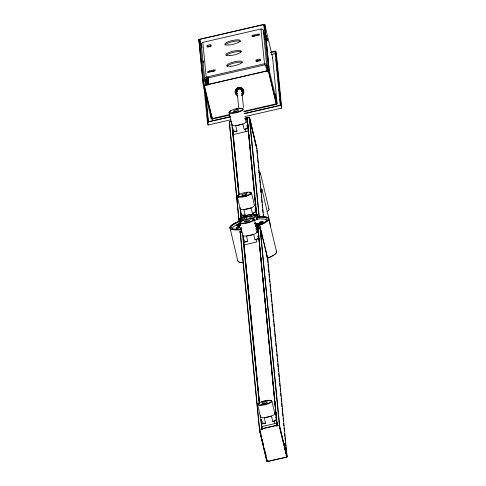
<?xml version="1.0" encoding="UTF-8"?>
<svg xmlns="http://www.w3.org/2000/svg" width="486" height="486" viewBox="0 0 486 486"><rect width="100%" height="100%" fill="white"/><g stroke="black" fill="none" stroke-linecap="round" stroke-linejoin="round"><path stroke-width="0.73" d="M268.533 460.935L266.893 461.074L259.481 429.928L240.175 232.715L242.417 232.041M246.481 119.453L246.335 118.256L249.5 117.734L256.936 148.898L263.57 216.628M257.993 228.463L277.111 425.839L257.993 228.463L260.332 228.122L267.743 259.257L267.859 262.555M286.09 456.84L287.062 456.476L267.707 258.048L260.028 226.701L279.353 425.128L287.105 457.071L266.966 461.645L259.451 430.317C259.263 428.688 263.369 428.834 262.391 429.266L262.604 428.603L276.358 425.444L276.728 425.955L276.358 425.444L262.61 428.616M287.05 456.463L285.975 447.606M240.868 235.686L239.999 231.372L241.256 231.014L241.469 232.217M254.573 223.22L257.361 223.858L257.258 228.633L258.595 228.165L257.987 225.632L257.386 225.273L255.387 225.729M255.405 226.348L257.386 225.273L257.222 228.639L256.171 228.876L257.386 225.273L255.332 226.251M256.942 148.868L249.537 117.314L259.257 217.145M262.385 429.235L262.416 428.81M237.083 91.72L237.211 90.293M243.115 217.272L243.207 216.732L242.745 217.449M229.914 115.067L212.163 119.143A0.796 0.772 -5.6 0 1 211.21 118.566L203.336 85.524L198.841 39.488L264.165 24.324L264.718 24.385L272.591 57.433L277.099 103.433A0.796 0.772 -5.6 0 1 276.498 104.362L275.617 95.311M286.272 455.2L285.962 455.601M255.982 228.766L257.386 225.273M240.376 221.531L239.908 219.587L240.345 217.801L246.876 215.845M243.468 220.608L239.908 219.587L240.339 218.894L244.792 217.874M239.908 219.587L240.345 217.801M242.879 217.491L243.34 216.774L245.479 216.282M241.524 228.918L241.147 229.501L241.749 232.035M260.302 430.614L261.164 435.268M240.758 228.232L241.591 232.035L240.758 228.232L241.269 227.521L240.752 228.232L241.068 229.55M246.123 219.514L244.993 219.229L244.434 216.871L246.129 217.297L249.707 216.525L250.588 215.656M244.434 216.871C246.159 215.201 249.361 214.174 251.59 215.328L252.155 217.685L250.272 218.882L249.707 216.525L251.59 215.328M240.23 232.551L240.145 231.269M252.009 218.785L256.505 215.152L256.335 214.126L250.442 215.025M253.224 218.84L257.228 215.608L257.051 214.557L256.335 214.126M257.544 216.926L256.717 217.558L257.051 219.077L254.184 221.276M239.659 225.96L239.355 224.708L240.284 224.253M276.455 425.833L279.359 425.165L286.934 456.98L267.124 461.53L259.633 430.061L240.357 232.515M199.594 39.153L198.865 39.457L203.336 85.524L203.834 85.591L269.171 70.47L264.718 24.385L263.928 24.367M212.103 118.165L204.266 85.269L199.77 39.348L263.795 24.634L264.141 26.098M206.125 85.329L204.728 79.473L201.319 44.682A1.987 1.932 -5.6 0 1 202.814 42.361L260.946 29.002A1.987 1.932 -5.6 0 1 263.333 30.436L265.077 37.756M253.619 35.132L257.495 34.239A1.987 0.48 -13.4 0 1 259.481 34.281A1.987 0.48 -13.4 0 1 257.592 35.211L253.716 36.098A1.987 0.48 -13.4 0 1 251.73 36.061A1.987 0.48 -13.4 0 1 253.619 35.132L253.886 36.256L255.18 35.964M256.474 35.666L257.762 35.369L257.495 34.239M266.535 39.573L266.923 39.481L266.686 38.443M270.593 52.312L275.75 51.133L276.431 53.982L281.728 108.099L244.908 116.561M270.581 52.518L274.991 51.504L275.325 52.901M271.079 54.62L275.495 53.606M209.575 70.944L213.451 70.051A1.987 0.48 -13.4 0 1 215.432 70.093A1.987 0.48 -13.4 0 1 213.542 71.017L209.666 71.91A1.987 0.48 -13.4 0 1 207.686 71.873A1.987 0.48 -13.4 0 1 209.575 70.944L209.843 72.068M207.607 72.244L210.547 71.57M256.177 61.084L260.593 60.07M211.781 71.624L213.075 71.327M202.814 42.361L206.216 77.146A1.987 1.932 -5.6 0 0 204.728 79.473L205.888 79.206A0.796 0.772 -5.6 0 1 206.489 78.276L264.621 64.917A0.796 0.772 -5.6 0 1 265.575 65.489L266.735 65.221L263.333 30.436M204.266 85.269L268.29 70.561L263.795 24.634M204.132 85.536L212.005 118.584L229.75 114.508M243.802 111.276L276.34 103.804L276.491 104.362L243.966 111.835M230.236 116.725L208.166 121.792L205.244 91.945M244.209 113.511L280.252 105.231L274.991 51.504M230.917 119.775L208.093 125.017L207.413 122.168L230.236 116.919M244.227 113.706L281.048 105.249L275.75 51.133M231.64 121.184L229.441 121.694L229.544 122.12L231.725 121.615M244.847 118.153L249.245 117.138L259.147 216.999M244.895 118.317L248.565 117.472M244.883 119.137L246.335 118.803M245.43 119.416L246.882 119.082M245.764 119.574L247.198 119.246M246.074 122.223L247.526 121.889M246.797 125.704L248.261 125.37M232.587 132.131L236.974 131.123L235.68 125.68L242.879 124.021L244.172 129.47L245.418 129.185A3.979 0.96 -13.4 0 0 248.133 128.268M233.152 134.573L246.001 131.621A3.979 0.96 -13.4 0 0 248.717 130.71M255.01 209.581L256.474 209.247M254.214 212.339L256.359 211.847M240.801 216.009L245.187 215L243.893 209.557L251.092 207.905L252.386 213.348L253.631 213.062L254.069 214.891L253.328 214.478L250.472 215.134M243.103 217.291L240.442 217.898L240.06 218.487L240.363 219.751M253.643 214.867L254.257 215.237L253.419 214.387L253.643 214.867L256.304 214.253L256.906 214.618L257.507 217.151M251.347 216.367L256.45 215.195L257.228 215.608L257.689 217.552M255.107 224.344L257.294 223.839L258.078 224.253L258.746 228.092L258.072 224.253L257.361 223.858M255.205 225.577L257.41 225.067L258.127 225.498M259.992 226.707L258.886 226.962L258.935 228.207M256.055 230.2L258.273 229.69M256.523 231.676L258.655 231.184M256.869 232.484L258.321 232.15M257.604 236.062L259.068 235.728M243.395 242.49L247.781 241.481L246.487 236.038L253.68 234.38L254.98 239.829L256.225 239.543A3.979 0.96 -13.4 0 0 259.16 238.511M243.954 244.932L256.808 241.979L256.225 239.543M275.392 417.741L276.856 417.401M261.182 424.169L265.569 423.16L264.275 417.711L271.474 416.059L272.768 421.502L274.013 421.216A3.979 0.96 -13.4 0 0 276.947 420.19M261.741 426.611L274.596 423.658A3.979 0.96 -13.4 0 0 277.306 422.747M258.941 228.402L257.41 228.742L257.562 229.38M245.661 119.556L247.137 119.234M235.692 93.039L235.26 92.644A4.374 4.246 -5.6 0 1 238.535 87.535A4.374 4.246 -5.6 0 1 243.784 90.688L243.443 91.259A3.979 3.858 -5.6 0 0 241.609 88.148M247.854 216.641L249.707 216.525M241.044 224.739L239.355 224.708M258.248 224.593L259.937 224.629L257.702 225.291M260.046 227.989L279.638 425.299M258.26 229.586L257.817 228.742M267.142 461.202L266.522 457.247M241.578 217.892L240.442 217.898L241.949 217.965M272.433 57.354L272.591 57.433A0.796 0.772 -5.6 0 1 272.415 58.113M240.357 218.864L243.875 219.866M256.067 229.586L257.373 229.848L257.252 229.343L256.207 229.586L257.373 229.848M254.567 223.457L258.072 224.253M240.224 220.905L241.135 221.142M256.505 215.152L257.222 215.608L257.051 214.557L257.671 217.151M279.237 426.167L286.424 455.637M240.971 89.43L241.73 90.651M250.679 217.965L250.843 219.143M266.875 40.083L266.164 35.921L267.288 40.8L266.176 35.94L267.185 40.538L267.075 39.852M267.069 40.217C267.166 41.037 265.769 34.184 266.358 37.222M266.51 37.507L266.674 38.297M266.468 37.556L266.899 39.184L266.814 38.789M266.079 37.647L266.219 38.139L266.055 37.349M268.047 65.956L267.92 65.531L268.011 66.661M266.298 36.529L266.541 37.477M265.581 39.402L265.192 37.659M279.644 425.335L279.723 425.657M229.368 122.393L229.264 121.968L230.066 125.327M203.361 62.02L203.081 60.944L203.367 62.494M212.005 118.584L212.163 119.167L211.957 116.658M281.048 105.249L281.728 108.099M264.803 38.752C264.092 36.007 265.465 41.596 264.761 38.862M277.099 103.433L269.226 70.385L264.718 24.385M268.466 70.756L276.34 103.804M268.466 71.29L276.127 103.457L275.167 93.67M267.956 70.349L266.735 65.221A1.987 1.932 -5.6 0 0 264.354 63.794L206.216 77.146L206.489 78.276M265.575 65.489L266.972 71.351M264.621 64.917L260.946 29.002M259.955 59.365L260.223 60.495A1.987 0.48 -13.4 0 0 258.242 60.458A1.987 0.48 -13.4 0 0 256.347 61.382L256.079 60.258A1.987 0.48 -13.4 0 1 257.969 59.328A1.987 0.48 -13.4 0 1 259.955 59.365L260.053 60.331A1.987 0.48 -13.4 0 1 258.157 61.26A1.987 0.48 -13.4 0 1 256.177 61.224L256.079 60.258M249.294 117.308L251.195 125.291M251.541 126.743L256.73 148.516M260.381 173.089L268.971 209.138M256.62 214.435L247.186 118.104L256.529 214.636M261.99 189.516L270.581 225.565M257.325 217.029A19.896 4.811 -13.4 0 1 268.703 218.864L276.54 251.76M245.418 129.185L246.001 131.621M226.871 65.489L227.138 66.612M260.18 228.195L262.416 237.599M265.174 249.166L265.69 251.335M266.553 254.95L267.239 257.841M260.368 229.289L261.918 235.801M251.56 193.142L254.512 205.535M257.124 219.386L256.669 217.455A18.304 4.429 -13.4 0 1 267.118 219.046A18.304 4.429 -13.4 0 1 258.151 225.206M258.309 224.101L258.643 225.498M258.175 224.125L258.497 225.498M229.003 112.558L231.956 124.951M213.451 70.051L213.719 71.181A1.987 0.48 -13.4 0 1 214.605 71.029M207.115 45.818L207.206 46.784A1.987 0.48 -13.4 0 0 209.193 46.82A1.987 0.48 -13.4 0 0 211.082 45.891L210.991 44.925A1.987 0.48 -13.4 0 0 209.004 44.888A1.987 0.48 -13.4 0 0 207.115 45.818L207.382 46.942A1.987 0.48 -13.4 0 1 208.968 46.091A1.987 0.48 -13.4 0 1 211.149 45.927M246.317 215.675L246.742 217.442M246.129 217.297L246.688 219.654M201.319 44.682L202.018 47.61M199.77 39.348L201.86 48.12M237.217 196.441L240.169 208.834M198.835 39.524L199.533 42.458M239.896 218.5L240.357 220.444M205.888 79.206L207.285 85.062M239.969 231.543L240.831 235.169M271.935 401.296L274.888 413.689M240.473 220.899A19.896 4.811 -13.4 0 0 229.945 227.77L237.782 260.666A19.896 4.811 -13.4 0 0 243.079 262.756M274.013 421.216L274.596 423.658M257.598 404.595L260.551 416.988M265.496 452.909L266.024 455.121M262.033 438.919L263.6 445.486M264.469 449.137L266.03 455.704M266.778 38.971L266.437 37.465M267.695 71.254L266.741 65.78L267.804 71.211M208.008 84.965L207.054 79.497L208.123 84.922M205.323 81.648C204.205 77.231 206.216 86.077 205.39 81.952M266.45 47.835L266.601 48.509M206.708 84.631L205.894 79.765L206.896 84.904M268.576 69.777L268.151 67.736M266.553 49.858L266.17 47.883M265.617 38.017L265.532 37.61M242.113 94.235L243.474 107.467M237.46 95.305L238.784 108.038M275.568 54.353L275.787 56.589M276.078 59.578L276.297 61.813M276.516 64.055L276.807 67.038M277.026 69.273L277.245 71.515M277.536 74.498L277.761 76.739M278.053 79.722L278.271 81.964M278.49 84.2L278.709 86.441M279 89.424L279.219 91.666M279.511 94.649L279.657 96.143M279.948 99.126L280.167 101.367M280.465 104.35L280.61 105.845M267.877 68.046L268.023 69.522M256.833 149.925L257.197 153.691M257.349 155.198L257.641 158.205M257.787 159.712L258.084 162.719M258.303 164.979L258.601 167.992M258.819 170.246L259.117 173.259M259.263 174.766L259.56 177.773M259.779 180.033L260.071 183.04M260.223 184.546L260.514 187.56M260.739 189.813L261.031 192.827M261.255 195.08L261.547 198.094M261.693 199.6L261.99 202.607M262.209 204.867L262.507 207.874M262.653 209.381L262.95 212.394M263.169 214.648L263.388 216.908M268.005 264.068L268.375 267.841M268.527 269.353L268.819 272.373M268.971 273.885L269.262 276.905M269.487 279.171L269.779 282.196M270.003 284.462L270.301 287.481M270.447 288.988L270.745 292.013M270.963 294.279L271.261 297.298M271.407 298.811L271.704 301.83M271.929 304.096L272.221 307.116M272.373 308.628L272.737 312.407M272.889 313.913L273.181 316.939M273.405 319.205L273.703 322.224M273.849 323.737L274.147 326.756M274.365 329.022L274.663 332.041M274.809 333.554L275.179 337.333M275.331 338.839L275.623 341.865M275.775 343.371L276.066 346.397M276.291 348.662L276.583 351.682M276.807 353.948L277.026 356.214M277.251 358.48L277.549 361.499M277.767 363.765L278.065 366.79M278.211 368.297L278.508 371.322M278.727 373.588L279.025 376.607M279.177 378.12L279.541 381.893M279.693 383.405L279.985 386.425M280.209 388.691L280.507 391.716M280.653 393.223L280.951 396.248M281.169 398.514L281.467 401.533M281.613 403.046L281.983 406.818M282.129 408.331L282.427 411.35M282.579 412.863L282.87 415.882M283.095 418.148L283.387 421.174M283.611 423.44L283.83 425.706M284.055 427.972L284.353 430.991M284.571 433.257L284.869 436.276M285.015 437.789L285.312 440.808M285.531 443.074L285.829 446.099M285.282 447.77L285.798 453.055M284.845 446.087L285.361 451.373M284.255 443.153L284.845 449.198M247.459 119.228L247.605 120.735M247.975 124.495L248.121 126.002M248.929 134.282L249.081 135.782M249.446 139.549L249.591 141.055M249.889 144.063L250.035 145.569M250.405 149.33L250.551 150.836M251.365 159.116L251.511 160.623M251.876 164.383L252.027 165.89M252.319 168.897L252.465 170.404M252.835 174.17L252.981 175.671M253.795 183.951L253.941 185.458M254.239 188.465L254.457 190.725M254.749 193.738L254.901 195.238M255.265 199.005L255.417 200.505M255.709 203.519L255.855 205.025M256.225 208.786L256.371 210.292M256.669 213.299L256.815 214.806M258.631 233.365L258.783 234.872M259.147 238.65L259.299 240.163M260.113 248.468L260.259 249.98M261.073 258.291L261.219 259.797M261.517 262.823L261.735 265.089M262.549 273.393L262.701 274.906M262.993 277.925L263.145 279.438M263.515 283.216L263.661 284.723M263.959 287.748L264.105 289.255M264.475 293.034L264.621 294.546M264.992 298.319L265.137 299.832M265.435 302.851L265.581 304.364M265.951 308.142L266.103 309.649M266.395 312.674L266.547 314.181M266.917 317.959L267.063 319.472M267.877 327.777L268.023 329.289M268.321 332.309L268.539 334.575M269.353 342.885L269.505 344.398M269.797 347.417L269.949 348.93M270.319 352.702L270.465 354.215M270.763 357.234L270.909 358.747M271.279 362.526L271.425 364.032M271.796 367.811L271.941 369.324M272.239 372.343L272.385 373.856M272.755 377.628L272.907 379.141M273.199 382.16L273.351 383.673M273.721 387.451L273.867 388.958M274.681 397.269L274.827 398.781M275.125 401.8L275.343 404.066M276.157 412.377L276.309 413.884M277.123 422.194L277.269 423.707M257.975 229.416L264.117 292.104M264.263 293.617L270.921 361.596M271.067 363.109L277.202 425.797M247.01 118.377L256.444 214.715M257.501 230.874L257.568 231.585M232.496 127.046L239.13 194.777M240.752 211.337L241.414 218.111M243.231 236.664L243.377 238.176M243.529 239.683L259.5 402.833M261.128 419.454L262.088 429.272M232.411 127.119L239.045 194.856M240.661 211.41L241.329 218.184M243.146 236.743L259.415 402.912M261.043 419.533L262.003 429.351L260.387 415.585M232.539 129.58L232.837 132.593M233.055 134.847L233.353 137.86M233.499 139.367L233.79 142.374M234.015 144.634L234.307 147.641M234.531 149.901L234.823 152.914M234.975 154.414L235.267 157.428M235.485 159.687L235.783 162.695M235.929 164.201L236.226 167.208M236.445 169.468L236.743 172.481M236.961 174.735L237.259 177.748M237.405 179.255L237.697 182.262M237.921 184.522L238.213 187.529M238.359 189.036L238.656 192.049M240.497 210.863L240.649 212.364M240.795 213.87L241.086 216.884M243.273 239.209L243.498 241.475M243.717 243.741L244.015 246.76M244.233 249.026L244.531 252.052M244.677 253.558L244.974 256.584M245.199 258.85L245.491 261.869M245.643 263.382L245.934 266.401M246.159 268.667L246.457 271.686M246.675 273.952L246.973 276.977M247.119 278.484L247.417 281.509M247.635 283.775L247.933 286.795M248.079 288.307L248.449 292.08M248.601 293.593L248.893 296.612M249.045 298.125L249.415 301.903M249.561 303.41L249.859 306.435M250.077 308.701L250.302 310.967M250.521 313.233L250.819 316.252M251.037 318.518L251.335 321.538M251.481 323.05L251.778 326.07M252.003 328.336L252.295 331.361M252.447 332.867L252.738 335.893M252.963 338.159L253.261 341.178M253.479 343.444L253.777 346.463M253.923 347.976L254.221 350.995M254.439 353.261L254.737 356.287M254.883 357.793L255.253 361.572M255.405 363.085L255.697 366.104M255.849 367.616L256.213 371.389M256.365 372.902L256.663 375.921M256.881 378.187L257.106 380.453M257.325 382.719L257.695 386.498M257.841 388.01L258.139 391.03M258.285 392.542L258.582 395.561M258.807 397.827L259.099 400.847M261.243 422.753L261.541 425.772M261.687 427.285L261.911 429.551M231.755 123.189L238.833 195.433M240.011 207.479L241.038 218.014M242.49 232.794L259.202 403.495M208.123 77.517L208.786 84.291M207.765 77.329L208.488 84.71M210.402 110.273L211.21 118.566M206.817 79.813L207.249 84.242M205.894 95.542L208.524 122.405M204.709 90.445L204.855 91.951M205.22 95.706L205.371 97.212M206.179 105.48L206.325 106.981M207.133 115.249L207.279 116.749M207.65 120.51L207.795 122.016M207.947 123.517L208.093 125.017M204.029 87.589L207.413 122.168M260.277 226.877L260.332 228.122M237.848 95.967A4.374 4.246 -5.6 0 1 235.977 89.637A4.374 4.246 -5.6 0 1 242.757 89.138A4.374 4.246 -5.6 0 1 241.809 95.675M242.848 93.209A3.979 3.858 -5.6 0 1 242.478 93.695M235.51 90.87A3.979 3.858 -5.6 0 1 236.099 89.157M237.423 87.887A3.979 3.858 -5.6 0 1 237.982 87.614M242.52 88.683A3.979 3.858 -5.6 0 1 243.164 89.716M243.443 90.888A3.979 3.858 -5.6 0 0 243.346 90.293L243.006 90.864A3.578 3.475 -5.6 0 0 236.05 90.846M242.915 89.898A3.578 3.475 -5.6 0 1 242.957 91.253M242.775 91.909A3.578 3.475 -5.6 0 1 241.724 93.348M237.526 93.658A3.578 3.475 -5.6 0 1 236.36 92.504M241.943 90.123A2.588 2.509 -5.6 0 1 241.846 91.575M237.32 92.17A2.588 2.509 -5.6 0 1 236.84 90.791M238.845 88.258A2.588 2.509 -5.6 0 1 240.345 88.349M235.947 91.927A3.578 3.475 -5.6 0 1 235.953 91.38M237.526 94.266A2.983 2.892 -5.6 0 1 237.393 90.177A2.983 2.892 -5.6 0 1 241.615 90.025A2.983 2.892 -5.6 0 1 241.742 94.12M238.012 95.712A3.979 3.858 -5.6 0 1 236.311 89.953A3.979 3.858 -5.6 0 1 242.478 89.497A3.979 3.858 -5.6 0 1 241.615 95.444M226.166 55.659A7.958 1.926 -13.4 0 1 233.055 52.415A7.958 1.926 -13.4 0 1 241.165 51.911M227.205 66.29A7.958 1.926 -13.4 0 1 234.094 63.046A7.958 1.926 -13.4 0 1 242.204 62.542M225.127 45.028A7.958 1.926 -13.4 0 1 232.618 41.638A7.958 1.926 -13.4 0 1 240.436 41.51M252.532 36.717A1.987 0.48 -13.4 0 1 253.589 36.335M258.649 35.217A1.987 0.48 -13.4 0 1 259.354 35.205M235.576 90.821A3.979 3.858 -5.6 0 1 236.603 88.804M237.186 88.306A3.979 3.858 -5.6 0 1 238.602 87.68M235.892 93.269A3.979 3.858 -5.6 0 1 238.626 87.911A3.979 3.858 -5.6 0 1 243.498 91.526M241.7 90.135A2.387 2.315 -5.6 0 1 241.335 91.435M237.368 91.575A2.387 2.315 -5.6 0 1 236.986 90.754M238.778 87.966A2.387 2.315 -5.6 0 1 240.157 88.051M250.077 218.931A7.363 1.78 -13.4 0 1 252.884 220.99A7.363 1.78 -13.4 0 1 242.034 223.7A7.363 1.78 -13.4 0 1 242.623 220.79M246.803 219.484A7.363 1.78 -13.4 0 1 247.927 219.247M256.912 231.682A7.363 1.78 -13.4 0 1 250.108 235.449A7.363 1.78 -13.4 0 1 242.885 234.902M246.76 221.829A2.782 0.674 -13.4 0 1 248.024 221.561M257.714 236.876A7.363 1.78 -13.4 0 1 254.98 239.829M247.781 241.481A7.363 1.78 -13.4 0 1 244.3 240.187M243.055 239.847A3.979 0.96 -13.4 0 1 244.094 239.331M266.814 400.737A7.363 1.78 -13.4 0 1 271.237 402.293A7.363 1.78 -13.4 0 1 260.696 405.36A7.363 1.78 -13.4 0 1 259.573 402.845M261.359 402.104A7.363 1.78 -13.4 0 1 263.473 401.436M264.591 401.157A7.363 1.78 -13.4 0 1 265.714 400.926M274.201 413.106A7.363 1.78 -13.4 0 1 268.266 417.037A7.363 1.78 -13.4 0 1 260.848 416.356M264.135 403.623A2.782 0.674 -13.4 0 1 265.392 403.307M275.848 418.701A7.363 1.78 -13.4 0 1 272.768 421.502M265.569 423.16A7.363 1.78 -13.4 0 1 262.391 421.562M261.31 421.265A3.979 0.96 -13.4 0 1 261.887 421.01M238.365 197.62A6.567 1.586 -13.4 0 1 238.887 196.502M249.737 193.793A6.567 1.586 -13.4 0 1 251.049 194.449M247.216 195.117A2.782 0.674 -13.4 0 1 244.507 196.642A2.782 0.674 -13.4 0 1 242.21 196.168M243.365 195.597A2.782 0.674 -13.4 0 1 244.166 195.348M245.017 195.153A2.782 0.674 -13.4 0 1 246.195 195.008M249.336 192.365A7.363 1.78 -13.4 0 1 249.834 194.765A7.363 1.78 -13.4 0 1 240.011 197.219A7.363 1.78 -13.4 0 1 238.486 195.074M239.191 194.692A7.363 1.78 -13.4 0 1 240.029 194.315M246.438 192.584A7.363 1.78 -13.4 0 1 247.483 192.45M253.82 204.952A7.363 1.78 -13.4 0 1 248.261 208.792A7.363 1.78 -13.4 0 1 240.291 208.427M255.612 210.645A7.363 1.78 -13.4 0 1 252.386 213.348M245.187 215A7.363 1.78 -13.4 0 1 241.585 213.87M239.276 108.572A7.363 1.78 -13.4 0 1 242.283 110.504A7.363 1.78 -13.4 0 1 231.798 113.335A7.363 1.78 -13.4 0 1 230.984 110.814M236.002 109.125A7.363 1.78 -13.4 0 1 237.125 108.888M245.606 121.075A7.363 1.78 -13.4 0 1 240.048 124.908A7.363 1.78 -13.4 0 1 232.077 124.544M235.54 111.586A2.782 0.674 -13.4 0 1 236.804 111.27M246.906 126.518A7.363 1.78 -13.4 0 1 244.172 129.47M236.974 131.123A7.363 1.78 -13.4 0 1 233.493 129.829M232.715 129.227A3.979 0.96 -13.4 0 1 233.292 128.972M241.232 229.094A18.304 4.429 -13.4 0 1 231.476 227.235A18.304 4.429 -13.4 0 1 241.165 221.021M236.166 228.183A18.304 4.429 -13.4 0 1 239.112 226.743M257.307 216.975A19.811 4.793 -13.4 0 1 268.606 218.803A19.811 4.793 -13.4 0 1 258.157 225.632M241.305 229.507A19.811 4.793 -13.4 0 1 230.006 227.673A19.811 4.793 -13.4 0 1 240.461 220.844M276.479 251.851A19.811 4.793 -13.4 0 1 267.665 258.072A19.896 4.811 -13.4 0 0 276.224 251.055M243.194 262.805A19.811 4.793 -13.4 0 1 237.879 260.721M268.703 218.864A19.896 4.811 -13.4 0 1 258.157 225.735M241.323 229.605A19.896 4.811 -13.4 0 1 229.945 227.77M262.416 223.779A3.979 0.96 -13.4 0 0 257.058 224.289A4.137 1.002 -13.4 0 1 262.58 223.809M240.758 225.461A3.979 0.96 -13.4 0 1 236.816 225.474A3.979 0.96 -13.4 0 1 239.817 223.724M259.828 222.849A1.671 0.407 -13.4 0 1 261.577 221.914A1.671 0.407 -13.4 0 1 262.701 222.309M262.136 222.564A1.671 0.407 -13.4 0 1 261.146 222.831M236.573 228.195A1.671 0.407 -13.4 0 1 238.322 227.254A1.671 0.407 -13.4 0 1 239.452 227.648M238.881 227.904A1.671 0.407 -13.4 0 1 237.897 228.171M255.059 222.649A5.966 1.446 -13.4 0 1 254.822 223.833M254.737 222.697A6.367 1.543 -13.4 0 1 255.612 223.864M232.417 228.706A17.703 4.283 -13.4 0 1 239.732 223.366M256.657 219.162A17.703 4.283 -13.4 0 1 266.911 220.778M240.777 225.577A4.137 1.002 -13.4 0 1 236.682 225.589A4.137 1.002 -13.4 0 1 239.798 223.767M253.978 219.514A5.966 1.446 -13.4 0 1 254.105 220.832M252.872 219.393A5.966 1.446 -13.4 0 1 253.479 219.429M253.085 219.18A5.571 1.349 -13.4 0 1 253.832 220.352M245.685 120.686A1.75 1.695 -5.6 0 1 247.459 119.902M261.012 188.841A11.937 2.886 -13.4 0 1 260.569 191.63M270.441 225.37A11.937 2.886 -13.4 0 1 270.429 226.531M260.478 189.145A11.142 2.697 -13.4 0 1 261.079 190.609M268.618 208.761A11.937 2.886 -13.4 0 1 267.069 211.556M259.409 172.415A11.937 2.886 -13.4 0 1 259.56 174.753M258.698 172.651A11.142 2.697 -13.4 0 1 259.469 174.176M229.368 122.363L239.1 221.774L229.38 122.326M257.987 225.632L257.288 228.639L257.987 225.632M258.698 228.335L257.41 228.742L258.698 228.335M229.872 55.641A7.958 1.926 -13.4 0 0 241.335 51.297A7.958 1.926 -13.4 0 0 229.544 52.294A7.958 1.926 -13.4 0 0 229.872 55.641M228.827 45.01A7.958 1.926 -13.4 0 0 240.291 40.666A7.958 1.926 -13.4 0 0 228.499 41.662A7.958 1.926 -13.4 0 0 228.827 45.01M230.911 66.272A7.958 1.926 -13.4 0 0 242.374 61.922A7.958 1.926 -13.4 0 0 230.583 62.925A7.958 1.926 -13.4 0 0 230.911 66.272M243.644 223.141A6.962 1.683 -13.4 0 0 253.674 219.338A6.962 1.683 -13.4 0 0 243.358 220.207A6.962 1.683 -13.4 0 0 243.644 223.141M245.594 221.792A2.782 0.674 -13.4 0 0 249.604 220.273A2.782 0.674 -13.4 0 0 245.479 220.62A2.782 0.674 -13.4 0 0 245.594 221.792M261.432 404.814A6.962 1.683 -13.4 0 0 271.461 401.011A6.962 1.683 -13.4 0 0 261.146 401.886A6.962 1.683 -13.4 0 0 261.432 404.814M263.382 403.471A2.782 0.674 -13.4 0 0 267.391 401.946A2.782 0.674 -13.4 0 0 263.266 402.299A2.782 0.674 -13.4 0 0 263.382 403.471M243 195.311A2.782 0.674 -13.4 0 0 247.01 193.793A2.782 0.674 -13.4 0 0 242.885 194.145A2.782 0.674 -13.4 0 0 243 195.311M241.05 196.66A6.962 1.683 -13.4 0 0 251.08 192.857A6.962 1.683 -13.4 0 0 240.764 193.732A6.962 1.683 -13.4 0 0 241.05 196.66M232.837 112.776A6.962 1.683 -13.4 0 0 242.866 108.979A6.962 1.683 -13.4 0 0 232.551 109.848A6.962 1.683 -13.4 0 0 232.837 112.776M234.787 111.434A2.782 0.674 -13.4 0 0 238.796 109.915A2.782 0.674 -13.4 0 0 234.671 110.261A2.782 0.674 -13.4 0 0 234.787 111.434M237.107 228.055A1.987 0.48 -13.4 0 0 239.975 226.968A1.987 0.48 -13.4 0 0 237.028 227.217A1.987 0.48 -13.4 0 0 237.107 228.055M260.362 222.71A1.987 0.48 -13.4 0 0 263.23 221.628A1.987 0.48 -13.4 0 0 260.283 221.877A1.987 0.48 -13.4 0 0 260.362 222.71M246.147 216.878A3.183 0.772 -13.4 0 0 251.037 215.213A3.183 0.772 -13.4 0 0 246.663 215.395A3.183 0.772 -13.4 0 0 246.147 216.878"/></g></svg>
